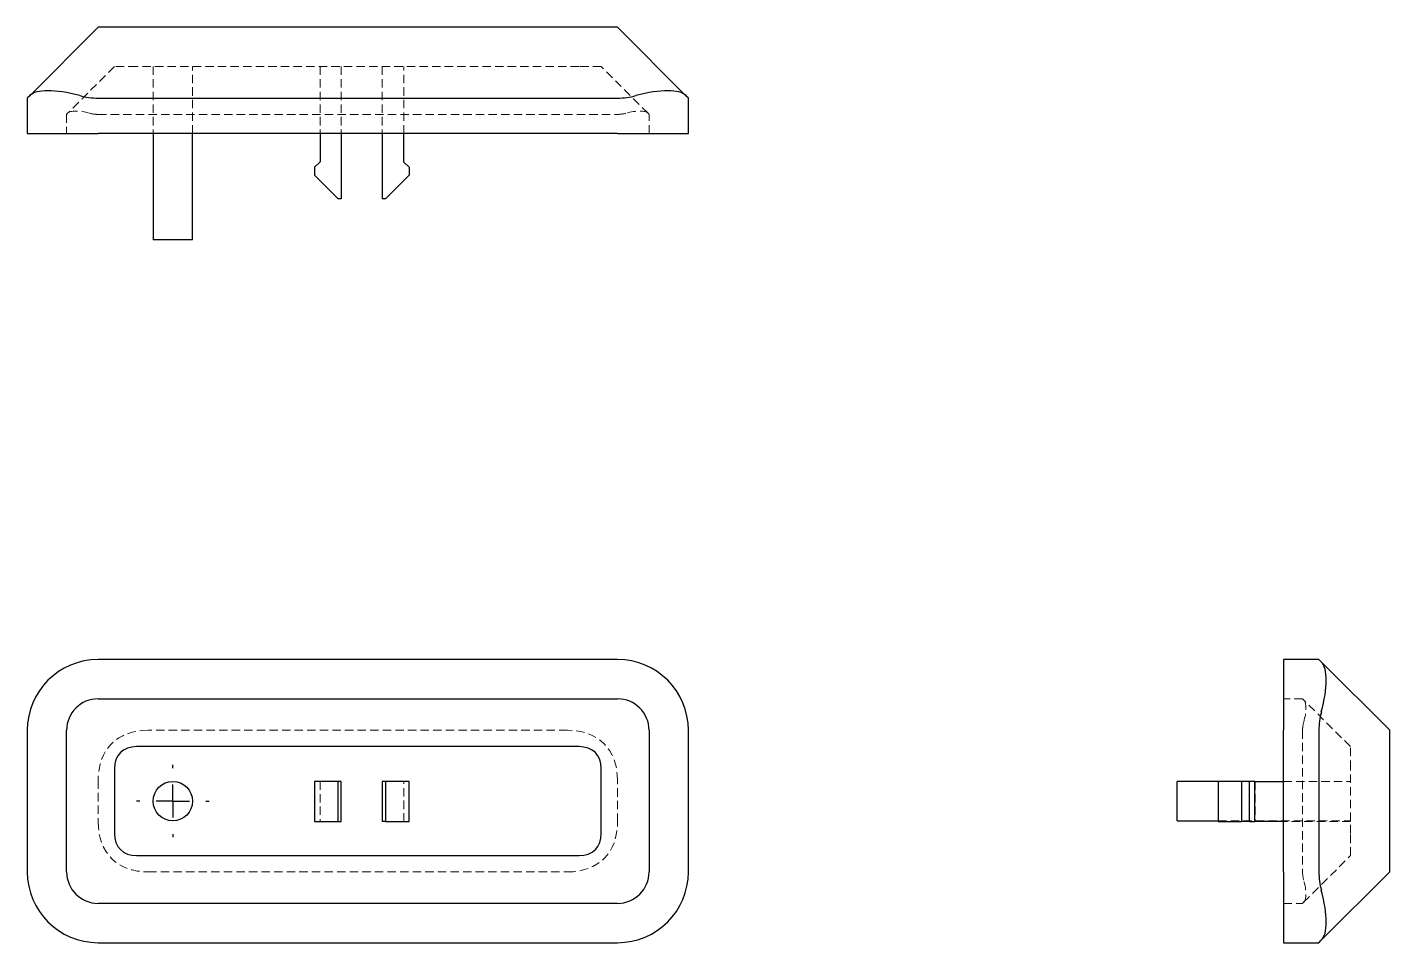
# Model space of a CAD drawing. Header units: millimetres. Extents: x 33 to 239, y 36 to 174.
import ezdxf

# ---------------------------------------------------------------- set-up
doc = ezdxf.new("R2010")
doc.units = ezdxf.units.MM
doc.linetypes.add('HIDDEN', pattern=[1.905, 1.27, -0.635])
doc.layers.add('10', color=7, linetype='Continuous')

# ---------------------------------------------------------------- blocks, each defined once
blk = doc.blocks.new('SW_CENTERMARKSYMBOL_0')
at = {"layer": '10', "color": 0}
for p, q in [((0, 5), (0, 5.48)), ((0, 0), (0, 2.5)), ((-5, 0), (-5.48, 0)), ((0, 0), (-2.5, 0)), ((0, 0), (0, -2.5)), ((0, 0), (2.5, 0)), ((5, 0), (5.48, 0)), ((0, -5), (0, -5.48))]:
    blk.add_line(p, q, dxfattribs=at)

msp = doc.modelspace()

# ---------------------------------------------------------------- linework, layer by layer
at = {"color": 7, "linetype": 'Continuous', "lineweight": 25}
for p, q in [((43.71, 174.07), (33.37, 163.72)), ((51.29, 174.07), (43.71, 174.07)), ((114.71, 174.07), (51.29, 174.07)), ((122.29, 174.07), (114.71, 174.07)), ((132.63, 163.72), (122.29, 174.07)), ((33.37, 163.72), (33, 163.36)), ((33, 163.36), (33, 158)), ((43.71, 163.36), (122.29, 163.36)), ((133, 163.36), (132.63, 163.72)), ((133, 158), (133, 163.36)), ((33, 158), (43.71, 158)), ((122.29, 158), (43.71, 158)), ((52.05, 158), (52.05, 141.93)), ((58, 141.93), (58, 158)), ((77.29, 158), (77.29, 153.71)), ((80.5, 158), (80.5, 148.12)), ((86.69, 158), (86.69, 148.12)), ((89.96, 153.66), (89.96, 158)), ((122.29, 158), (133, 158)), ((76.45, 152.88), (77.29, 153.71)), ((76.45, 152.88), (76.45, 151.69)), ((89.96, 153.66), (90.74, 152.88)), ((90.74, 152.88), (90.74, 152.88)), ((90.74, 152.88), (90.74, 151.69)), ((80.02, 148.12), (76.45, 151.69)), ((90.74, 151.69), (87.17, 148.12)), ((80.5, 148.12), (80.02, 148.12)), ((87.17, 148.12), (86.69, 148.12)), ((58, 141.93), (52.05, 141.93)), ((122.29, 78.43), (43.71, 78.43)), ((228.36, 78.43), (223, 78.43)), ((223, 78.43), (223, 67.71)), ((228.72, 78.06), (228.36, 78.43)), ((239.07, 67.71), (228.72, 78.06)), ((43.71, 72.48), (122.29, 72.48)), ((33, 67.71), (33, 46.29)), ((38.95, 46.29), (38.95, 67.71)), ((127.05, 67.71), (127.05, 46.29)), ((133, 46.29), (133, 67.71)), ((223, 46.29), (223, 67.71)), ((228.36, 67.71), (228.36, 46.29)), ((239.07, 60.14), (239.07, 67.71)), ((116.45, 65.25), (49.55, 65.25)), ((46.18, 61.88), (46.18, 52.12)), ((119.82, 52.12), (119.82, 61.88)), ((76.45, 59.98), (76.45, 53.9)), ((80.02, 59.98), (76.45, 59.98)), ((80.02, 53.9), (80.02, 59.98)), ((80.5, 59.98), (80.02, 59.98)), ((80.5, 53.9), (80.5, 59.98)), ((87.17, 59.98), (86.69, 59.98)), ((86.69, 59.98), (86.69, 53.9)), ((87.17, 59.98), (87.17, 53.9)), ((90.74, 59.98), (87.17, 59.98)), ((90.74, 53.9), (90.74, 59.98)), ((213.12, 59.98), (206.93, 59.98)), ((206.93, 54.02), (206.93, 59.98)), ((213.12, 59.98), (213.12, 53.9)), ((216.69, 59.98), (213.12, 59.98)), ((216.69, 53.9), (216.69, 59.98)), ((217.88, 59.98), (216.69, 59.98)), ((217.88, 53.9), (217.88, 59.98)), ((218.66, 59.98), (217.88, 59.98)), ((218.66, 53.9), (218.66, 59.98)), ((218.66, 59.98), (223, 59.98)), ((239.07, 53.86), (239.07, 60.14)), ((76.45, 53.9), (80.02, 53.9)), ((80.02, 53.9), (80.5, 53.9)), ((87.17, 53.9), (86.69, 53.9)), ((87.17, 53.9), (90.74, 53.9)), ((206.93, 54.02), (213.12, 54.02)), ((213.12, 53.9), (216.69, 53.9)), ((217.88, 53.9), (216.69, 53.9)), ((217.88, 53.9), (218.66, 53.9)), ((223, 53.9), (218.66, 53.9)), ((239.07, 46.29), (239.07, 53.86)), ((49.55, 48.75), (116.45, 48.75)), ((223, 46.29), (223, 35.57)), ((228.72, 35.94), (239.07, 46.29)), ((122.29, 41.52), (43.71, 41.52)), ((43.71, 35.57), (122.29, 35.57)), ((223, 35.57), (228.36, 35.57)), ((228.36, 35.57), (228.72, 35.94))]:
    msp.add_line(p, q, dxfattribs=at)
at = {"color": 7, "linetype": 'HIDDEN', "lineweight": 18}
for p, q in [((46.18, 168.12), (39.11, 161.05)), ((49.55, 168.12), (46.18, 168.12)), ((116.45, 168.12), (49.55, 168.12)), ((52.05, 168.12), (52.05, 158)), ((58, 158), (58, 168.12)), ((77.29, 168.12), (77.29, 158)), ((80.5, 168.12), (80.5, 158)), ((86.69, 168.12), (86.69, 158)), ((89.96, 158), (89.96, 168.12)), ((119.82, 168.12), (116.45, 168.12)), ((126.89, 161.05), (119.82, 168.12)), ((39.11, 161.05), (38.95, 160.89)), ((38.95, 160.89), (38.95, 158)), ((43.71, 160.89), (122.29, 160.89)), ((127.05, 160.89), (126.89, 161.05)), ((127.05, 158), (127.05, 160.89)), ((225.89, 72.48), (223, 72.48)), ((226.05, 72.31), (225.89, 72.48)), ((233.12, 65.25), (226.05, 72.31)), ((114.71, 67.71), (51.29, 67.71)), ((225.89, 67.71), (225.89, 46.29)), ((233.12, 61.88), (233.12, 65.25)), ((233.12, 52.12), (233.12, 61.88)), ((43.71, 60.14), (43.71, 53.86)), ((77.29, 59.98), (77.29, 53.9)), ((89.96, 53.9), (89.96, 59.98)), ((90.74, 59.98), (90.74, 53.9)), ((122.29, 53.86), (122.29, 60.14)), ((218.71, 59.98), (218.71, 53.9)), ((223, 59.98), (233.12, 59.98)), ((213.12, 54.02), (233.12, 54.02)), ((233.12, 53.9), (223, 53.9)), ((233.12, 48.75), (233.12, 52.12)), ((226.05, 41.69), (233.12, 48.75)), ((51.29, 46.29), (114.71, 46.29)), ((223, 41.52), (225.89, 41.52)), ((225.89, 41.52), (226.05, 41.69))]:
    msp.add_line(p, q, dxfattribs=at)
at = {"color": 7, "linetype": 'Continuous', "lineweight": 25}
msp.add_circle((55.02, 57), 2.98, dxfattribs=at)
for centre, radius, start, end in [((43.71, 174.07), 10.71, 255, 270), ((122.29, 174.07), 10.71, 270, 285), ((43.71, 67.71), 10.71, 90, 180), ((122.29, 67.71), 10.71, 0, 90), ((43.71, 67.71), 4.76, 90, 180), ((122.29, 67.71), 4.76, 0, 90), ((239.07, 67.71), 10.71, 165, 180), ((43.71, 46.29), 10.71, 180, 270), ((43.71, 46.29), 4.76, 180, 270), ((122.29, 46.29), 10.71, 270, 0), ((122.29, 46.29), 4.76, 270, 0), ((239.07, 46.29), 10.71, 180, 195)]:
    msp.add_arc(centre, radius, start, end, dxfattribs=at)
at = {"color": 7, "linetype": 'HIDDEN', "lineweight": 18}
for centre, start, end in [((43.71, 165.65), 255, 270), ((122.29, 165.65), 270, 285), ((230.65, 67.71), 165, 180), ((230.65, 46.29), 180, 195)]:
    msp.add_arc(centre, 4.76, start, end, dxfattribs=at)
at = {"color": 7, "linetype": 'Continuous', "lineweight": 25}
for centre, major_axis, ratio, start_param, end_param in [((43.71, 158.92), (10.62, -4.4), 0.317837, 1.963495, 3.010693), ((122.29, 158.92), (10.62, 4.4), 0.317837, 0.1309, 1.178097), ((223.92, 67.71), (4.4, 10.62), 0.317837, 5.105088, 6.152286), ((52.91, 58.51), (-5.83, 5.83), 0.57735, 5.759587, 6.806784), ((113.09, 58.51), (5.83, 5.83), 0.57735, 5.759587, 6.806784), ((52.91, 55.49), (-5.83, -5.83), 0.57735, 5.759587, 6.806784), ((113.09, 55.49), (5.83, -5.83), 0.57735, 5.759587, 6.806784), ((223.92, 46.29), (-4.4, 10.62), 0.317837, 3.272492, 4.31969)]:
    msp.add_ellipse(centre, major_axis=major_axis, ratio=ratio, start_param=start_param, end_param=end_param, dxfattribs=at)
at = {"color": 7, "linetype": 'HIDDEN', "lineweight": 18}
for centre, major_axis, ratio, start_param, end_param in [((43.71, 158.92), (4.72, -1.96), 0.317837, 1.963495, 3.010693), ((122.29, 158.92), (4.72, 1.96), 0.317837, 0.1309, 1.178097), ((223.92, 67.71), (1.96, 4.72), 0.317837, 5.105088, 6.152286), ((58.87, 52.56), (-13.12, 13.12), 0.57735, 5.759587, 6.806784), ((107.13, 52.56), (13.12, 13.12), 0.57735, 5.759587, 6.806784), ((58.87, 61.44), (-13.12, -13.12), 0.57735, 5.759587, 6.806784), ((107.13, 61.44), (13.12, -13.12), 0.57735, 5.759587, 6.806784), ((223.92, 46.29), (-1.96, 4.72), 0.317837, 3.272492, 4.31969)]:
    msp.add_ellipse(centre, major_axis=major_axis, ratio=ratio, start_param=start_param, end_param=end_param, dxfattribs=at)

# ---------------------------------------------------------------- block references
at = {"layer": '10'}
msp.add_blockref('SW_CENTERMARKSYMBOL_0', (55.02, 57), dxfattribs=at)

doc.saveas('drawing.dxf')
